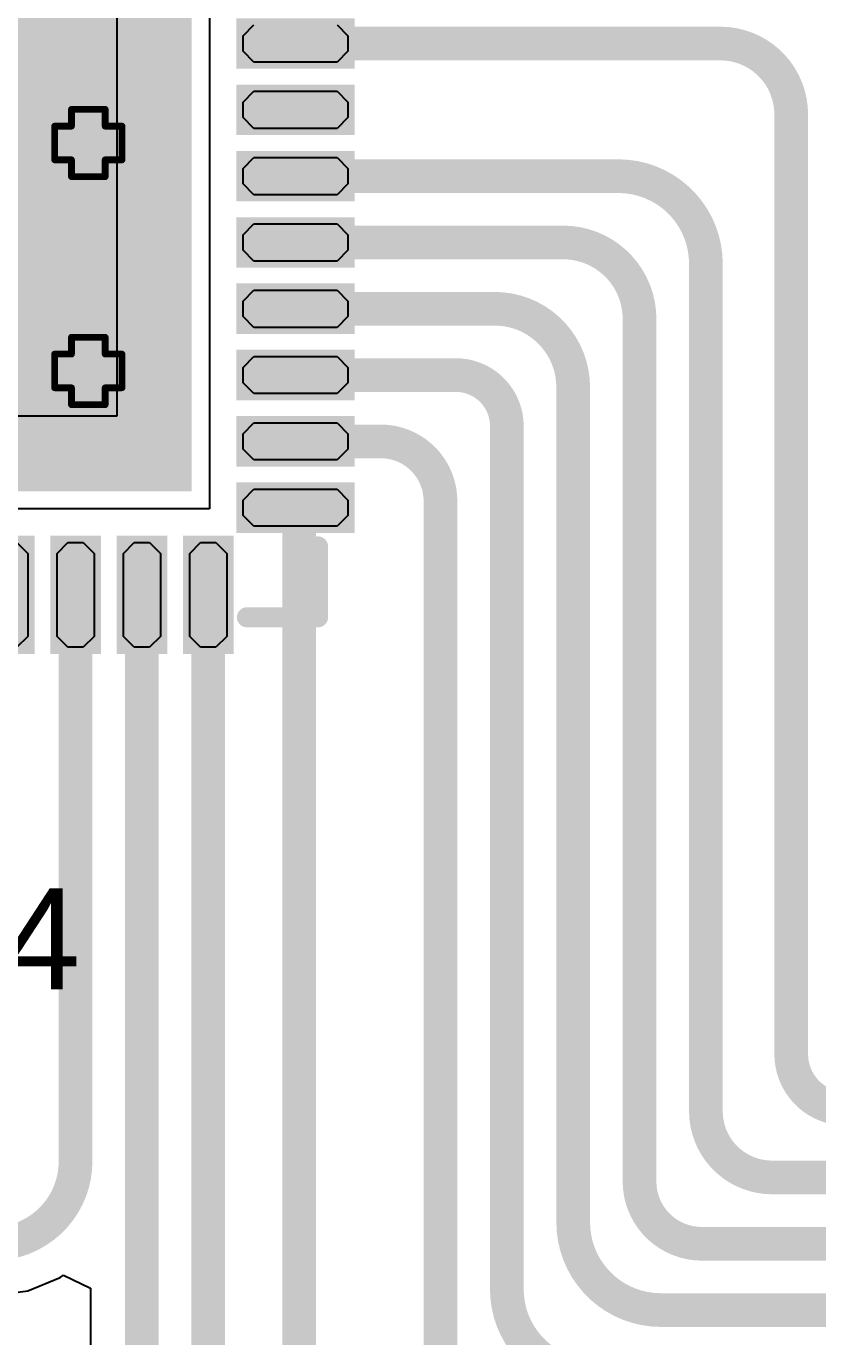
# Model space of a CAD drawing. Header units: inches. Extents: x -0.1 to 10.2, y 0 to 6.5.
# Drawn here: x 2.4165 to 2.6513, y 3.2992 to 3.6882 of the extents above; entities that cross this region are included whole.
import ezdxf

# ---------------------------------------------------------------- set-up
doc = ezdxf.new("R2010")
doc.units = ezdxf.units.IN
doc.header["$MEASUREMENT"] = 0
for name, color, linetype in [('Bottom Layer', 5, 'Continuous'), ('Drill Drawing', 1, 'Continuous'), ('Top Layer', 1, 'Continuous'), ('Top Overlay', 2, 'Continuous'), ('Top Paste', 8, 'Continuous'), ('Top Solder', 216, 'Continuous'), ('Via Holes', 16, 'Continuous')]:
    doc.layers.add(name, color=color, linetype=linetype)
doc.styles.add('Arial', font='', dxfattribs={"height": 0.2})
doc.styles.get('Arial').set_extended_font_data('Arial')

# ---------------------------------------------------------------- blocks, each defined once
blk = doc.blocks.new('48_QFN__7_7__17')
at = {"layer": 'Top Layer'}
for points in [[(-0.10138, 0.10138), (0.10138, 0.10138), (0.10138, -0.10138), (-0.10138, -0.10138)], [(0.11859, 0.03504), (0.14971, 0.03504), (0.14971, 0.02402), (0.11859, 0.02402)], [(0.11859, 0.01535), (0.14971, 0.01535), (0.14971, 0.00433), (0.11859, 0.00433)], [(0.11859, -0.00433), (0.14971, -0.00433), (0.14971, -0.01535), (0.11859, -0.01535)], [(0.11859, -0.02402), (0.14971, -0.02402), (0.14971, -0.03504), (0.11859, -0.03504)], [(0.11859, -0.0437), (0.14971, -0.0437), (0.14971, -0.05472), (0.11859, -0.05472)], [(0.11859, -0.06339), (0.14971, -0.06339), (0.14971, -0.07441), (0.11859, -0.07441)], [(0.11859, -0.08307), (0.14971, -0.08307), (0.14971, -0.09409), (0.11859, -0.09409)], [(0.11859, -0.10276), (0.14971, -0.10276), (0.14971, -0.11378), (0.11859, -0.11378)], [(0.0437, -0.11859), (0.05472, -0.11859), (0.05472, -0.14971), (0.0437, -0.14971)], [(0.06339, -0.11859), (0.07441, -0.11859), (0.07441, -0.14971), (0.06339, -0.14971)], [(0.08307, -0.11859), (0.09409, -0.11859), (0.09409, -0.14971), (0.08307, -0.14971)], [(0.10276, -0.11859), (0.11378, -0.11859), (0.11378, -0.14971), (0.10276, -0.14971)]]:
    blk.add_hatch(color=1, dxfattribs=at).paths.add_polyline_path(points)
at = {"layer": 'Top Solder'}
for points in [[(-0.10338, 0.10338), (0.10338, 0.10338), (0.10338, -0.10338), (-0.10338, -0.10338)], [(0.11659, 0.03704), (0.15171, 0.03704), (0.15171, 0.02202), (0.11659, 0.02202)], [(0.11659, 0.01735), (0.15171, 0.01735), (0.15171, 0.00233), (0.11659, 0.00233)], [(0.11659, -0.00233), (0.15171, -0.00233), (0.15171, -0.01735), (0.11659, -0.01735)], [(0.11659, -0.02202), (0.15171, -0.02202), (0.15171, -0.03704), (0.11659, -0.03704)], [(0.11659, -0.0417), (0.15171, -0.0417), (0.15171, -0.05672), (0.11659, -0.05672)], [(0.11659, -0.06139), (0.15171, -0.06139), (0.15171, -0.07641), (0.11659, -0.07641)], [(0.11659, -0.08107), (0.15171, -0.08107), (0.15171, -0.09609), (0.11659, -0.09609)], [(0.11659, -0.10076), (0.15171, -0.10076), (0.15171, -0.11578), (0.11659, -0.11578)], [(0.0417, -0.11659), (0.05672, -0.11659), (0.05672, -0.15171), (0.0417, -0.15171)], [(0.06139, -0.11659), (0.07641, -0.11659), (0.07641, -0.15171), (0.06139, -0.15171)], [(0.08107, -0.11659), (0.09609, -0.11659), (0.09609, -0.15171), (0.08107, -0.15171)], [(0.10076, -0.11659), (0.11578, -0.11659), (0.11578, -0.15171), (0.10076, -0.15171)]]:
    blk.add_hatch(color=216, dxfattribs=at).paths.add_polyline_path(points)
at = {"layer": 'Top Overlay'}
for points in [[(0.1408, -0.1408, 0.006, 0.006, 0), (0.1408, -0.11978, 0.006, 0.006, 0)], [(0.11978, -0.1408, 0.006, 0.006, 0), (0.1408, -0.1408, 0.006, 0.006, 0)]]:
    blk.add_lwpolyline(points, format="xyseb", dxfattribs=at)
for points in [[(0.1393, -0.11978, 0.003, 0.003, 1), (0.1423, -0.11978, 0.003, 0.003, 1)], [(0.11828, -0.1408, 0.003, 0.003, 1), (0.12128, -0.1408, 0.003, 0.003, 1)], [(0.1393, -0.1408, 0.003, 0.003, 1), (0.1423, -0.1408, 0.003, 0.003, 1)], [(0.1393, -0.1408, 0.003, 0.003, 1), (0.1423, -0.1408, 0.003, 0.003, 1)]]:
    blk.add_lwpolyline(points, format="xyseb", close=True, dxfattribs=at)
at = {"layer": 'Top Paste'}
for p, q in [((0.0811, 0.0811), (0.0811, -0.0811)), ((0.11859, 0.03181), (0.12182, 0.03504)), ((0.14648, 0.03504), (0.14971, 0.03181)), ((0.11859, 0.02725), (0.11859, 0.03181)), ((0.14971, 0.03181), (0.14971, 0.02725)), ((0.12182, 0.02402), (0.11859, 0.02725)), ((0.14971, 0.02725), (0.14648, 0.02402)), ((0.12411, 0.02402), (0.12182, 0.02402)), ((0.14419, 0.02402), (0.12411, 0.02402)), ((0.14648, 0.02402), (0.14419, 0.02402)), ((0.14419, 0.02402), (0.14419, 0.02402)), ((0.11859, 0.01212), (0.12182, 0.01535)), ((0.11859, 0.00756), (0.11859, 0.01212)), ((0.12182, 0.01535), (0.12411, 0.01535)), ((0.12411, 0.01535), (0.12411, 0.01535)), ((0.12411, 0.01535), (0.14419, 0.01535)), ((0.14419, 0.01535), (0.14648, 0.01535)), ((0.14648, 0.01535), (0.14971, 0.01212)), ((0.14971, 0.01212), (0.14971, 0.00756)), ((0.12182, 0.00433), (0.11859, 0.00756)), ((0.12411, 0.00433), (0.12182, 0.00433)), ((0.14419, 0.00433), (0.12411, 0.00433)), ((0.14648, 0.00433), (0.14419, 0.00433)), ((0.14419, 0.00433), (0.14419, 0.00433)), ((0.14971, 0.00756), (0.14648, 0.00433)), ((0.11859, -0.00756), (0.12182, -0.00433)), ((0.11859, -0.01212), (0.11859, -0.00756)), ((0.12182, -0.00433), (0.12411, -0.00433)), ((0.12411, -0.00433), (0.12411, -0.00433)), ((0.12411, -0.00433), (0.14419, -0.00433)), ((0.14419, -0.00433), (0.14648, -0.00433)), ((0.14648, -0.00433), (0.14971, -0.00756)), ((0.14971, -0.00756), (0.14971, -0.01212)), ((0.12182, -0.01535), (0.11859, -0.01212)), ((0.12411, -0.01535), (0.12182, -0.01535)), ((0.14419, -0.01535), (0.12411, -0.01535)), ((0.14648, -0.01535), (0.14419, -0.01535)), ((0.14419, -0.01535), (0.14419, -0.01535)), ((0.14971, -0.01212), (0.14648, -0.01535)), ((0.11859, -0.02725), (0.12182, -0.02402)), ((0.12182, -0.02402), (0.12411, -0.02402)), ((0.12411, -0.02402), (0.12411, -0.02402)), ((0.12411, -0.02402), (0.14419, -0.02402)), ((0.14419, -0.02402), (0.14648, -0.02402)), ((0.14648, -0.02402), (0.14971, -0.02725)), ((0.11859, -0.03181), (0.11859, -0.02725)), ((0.14971, -0.02725), (0.14971, -0.03181)), ((0.12182, -0.03504), (0.11859, -0.03181)), ((0.14971, -0.03181), (0.14648, -0.03504)), ((0.12411, -0.03504), (0.12182, -0.03504)), ((0.14419, -0.03504), (0.12411, -0.03504)), ((0.14648, -0.03504), (0.14419, -0.03504)), ((0.14419, -0.03504), (0.14419, -0.03504)), ((0.11859, -0.04693), (0.12182, -0.0437)), ((0.12182, -0.0437), (0.12411, -0.0437)), ((0.12411, -0.0437), (0.12411, -0.0437)), ((0.12411, -0.0437), (0.14419, -0.0437)), ((0.14419, -0.0437), (0.14648, -0.0437)), ((0.14648, -0.0437), (0.14971, -0.04693)), ((0.11859, -0.05149), (0.11859, -0.04693)), ((0.14971, -0.04693), (0.14971, -0.05149)), ((0.12182, -0.05472), (0.11859, -0.05149)), ((0.14971, -0.05149), (0.14648, -0.05472)), ((0.12411, -0.05472), (0.12182, -0.05472)), ((0.14419, -0.05472), (0.12411, -0.05472)), ((0.14648, -0.05472), (0.14419, -0.05472)), ((0.14419, -0.05472), (0.14419, -0.05472)), ((0.11859, -0.06662), (0.12182, -0.06339)), ((0.12182, -0.06339), (0.12411, -0.06339)), ((0.12411, -0.06339), (0.12411, -0.06339)), ((0.12411, -0.06339), (0.14419, -0.06339)), ((0.14419, -0.06339), (0.14648, -0.06339)), ((0.14648, -0.06339), (0.14971, -0.06662)), ((0.11859, -0.07118), (0.11859, -0.06662)), ((0.14971, -0.06662), (0.14971, -0.07118)), ((0.12182, -0.07441), (0.11859, -0.07118)), ((0.14971, -0.07118), (0.14648, -0.07441)), ((0.12411, -0.07441), (0.12182, -0.07441)), ((0.14419, -0.07441), (0.12411, -0.07441)), ((0.14648, -0.07441), (0.14419, -0.07441)), ((0.14419, -0.07441), (0.14419, -0.07441)), ((0.0811, -0.0811), (-0.0811, -0.0811)), ((0.11859, -0.0863), (0.12182, -0.08307)), ((0.12182, -0.08307), (0.12411, -0.08307)), ((0.12411, -0.08307), (0.12411, -0.08307)), ((0.12411, -0.08307), (0.14419, -0.08307)), ((0.14419, -0.08307), (0.14648, -0.08307)), ((0.14648, -0.08307), (0.14971, -0.0863)), ((0.11859, -0.09086), (0.11859, -0.0863)), ((0.14971, -0.0863), (0.14971, -0.09086)), ((0.12182, -0.09409), (0.11859, -0.09086)), ((0.14971, -0.09086), (0.14648, -0.09409)), ((0.12411, -0.09409), (0.12182, -0.09409)), ((0.14419, -0.09409), (0.12411, -0.09409)), ((0.14648, -0.09409), (0.14419, -0.09409)), ((0.14419, -0.09409), (0.14419, -0.09409)), ((0.11859, -0.10599), (0.12182, -0.10276)), ((0.12182, -0.10276), (0.12411, -0.10276)), ((0.12411, -0.10276), (0.12411, -0.10276)), ((0.12411, -0.10276), (0.14419, -0.10276)), ((0.14419, -0.10276), (0.14648, -0.10276)), ((0.14648, -0.10276), (0.14971, -0.10599)), ((0.11859, -0.11055), (0.11859, -0.10599)), ((0.14971, -0.10599), (0.14971, -0.11055)), ((0.12182, -0.11378), (0.11859, -0.11055)), ((0.14971, -0.11055), (0.14648, -0.11378)), ((0.12411, -0.11378), (0.12182, -0.11378)), ((0.14419, -0.11378), (0.12411, -0.11378)), ((0.14648, -0.11378), (0.14419, -0.11378)), ((0.14419, -0.11378), (0.14419, -0.11378)), ((0.05149, -0.11859), (0.05472, -0.12182)), ((0.06339, -0.12182), (0.06662, -0.11859)), ((0.06662, -0.11859), (0.07118, -0.11859)), ((0.07118, -0.11859), (0.07441, -0.12182)), ((0.08307, -0.12182), (0.0863, -0.11859)), ((0.0863, -0.11859), (0.09086, -0.11859)), ((0.09086, -0.11859), (0.09409, -0.12182)), ((0.10276, -0.12182), (0.10599, -0.11859)), ((0.10599, -0.11859), (0.11055, -0.11859)), ((0.11055, -0.11859), (0.11378, -0.12182)), ((0.05472, -0.12182), (0.05472, -0.12411)), ((0.05472, -0.12411), (0.05472, -0.12411)), ((0.05472, -0.12411), (0.05472, -0.14419)), ((0.06339, -0.12411), (0.06339, -0.12182)), ((0.06339, -0.14419), (0.06339, -0.12411)), ((0.07441, -0.12182), (0.07441, -0.12411)), ((0.07441, -0.12411), (0.07441, -0.12411)), ((0.07441, -0.12411), (0.07441, -0.14419)), ((0.08307, -0.12411), (0.08307, -0.12182)), ((0.08307, -0.14419), (0.08307, -0.12411)), ((0.09409, -0.12182), (0.09409, -0.12411)), ((0.09409, -0.12411), (0.09409, -0.12411)), ((0.09409, -0.12411), (0.09409, -0.14419)), ((0.10276, -0.12411), (0.10276, -0.12182)), ((0.10276, -0.14419), (0.10276, -0.12411)), ((0.11378, -0.12182), (0.11378, -0.12411)), ((0.11378, -0.12411), (0.11378, -0.12411)), ((0.11378, -0.12411), (0.11378, -0.14419)), ((0.05472, -0.14648), (0.05149, -0.14971)), ((0.05472, -0.14419), (0.05472, -0.14648)), ((0.06339, -0.14648), (0.06339, -0.14419)), ((0.06339, -0.14419), (0.06339, -0.14419)), ((0.06662, -0.14971), (0.06339, -0.14648)), ((0.07441, -0.14648), (0.07118, -0.14971)), ((0.07441, -0.14419), (0.07441, -0.14648)), ((0.08307, -0.14648), (0.08307, -0.14419)), ((0.08307, -0.14419), (0.08307, -0.14419)), ((0.0863, -0.14971), (0.08307, -0.14648)), ((0.09409, -0.14648), (0.09086, -0.14971)), ((0.09409, -0.14419), (0.09409, -0.14648)), ((0.10276, -0.14648), (0.10276, -0.14419)), ((0.10276, -0.14419), (0.10276, -0.14419)), ((0.10599, -0.14971), (0.10276, -0.14648)), ((0.11378, -0.14648), (0.11055, -0.14971)), ((0.11378, -0.14419), (0.11378, -0.14648)), ((0.07118, -0.14971), (0.06662, -0.14971)), ((0.09086, -0.14971), (0.0863, -0.14971)), ((0.11055, -0.14971), (0.10599, -0.14971))]:
    blk.add_line(p, q, dxfattribs=at)

msp = doc.modelspace()

# ---------------------------------------------------------------- hatches: boundary and pattern name
at = {"layer": 'Bottom Layer'}
h = msp.add_hatch(color=5, dxfattribs=at)
edge = h.paths.add_edge_path()
edge.add_arc((2.43488, 3.65354), 0.01181, 0, 360)
h = msp.add_hatch(color=5, dxfattribs=at)
edge = h.paths.add_edge_path()
edge.add_arc((2.43488, 3.58587), 0.01181, 0, 360)
at = {"layer": 'Top Layer'}
h = msp.add_hatch(color=1, dxfattribs=at)
edge = h.paths.add_edge_path()
edge.add_arc((2.43488, 3.65354), 0.01181, 0, 360)
h = msp.add_hatch(color=1, dxfattribs=at)
edge = h.paths.add_edge_path()
edge.add_arc((2.43488, 3.58587), 0.01181, 0, 360)
at = {"layer": 'Via Holes'}
h = msp.add_hatch(color=7, dxfattribs=at)
edge = h.paths.add_edge_path()
edge.add_arc((2.43488, 3.65354), 0.00591, 0, 360)
h = msp.add_hatch(color=7, dxfattribs=at)
edge = h.paths.add_edge_path()
edge.add_arc((2.43488, 3.58587), 0.00591, 0, 360)

# ---------------------------------------------------------------- linework, layer by layer
at = {"layer": 'Drill Drawing'}
for points in [[(2.42988, 3.65854, 0.002, 0.002, 0), (2.42988, 3.66354, 0.002, 0.002, 0)], [(2.42988, 3.66354, 0.002, 0.002, 0), (2.43988, 3.66354, 0.002, 0.002, 0)], [(2.43988, 3.65854, 0.002, 0.002, 0), (2.43988, 3.66354, 0.002, 0.002, 0)], [(2.42488, 3.64854, 0.002, 0.002, 0), (2.42488, 3.65854, 0.002, 0.002, 0)], [(2.42488, 3.65854, 0.002, 0.002, 0), (2.42988, 3.65854, 0.002, 0.002, 0)], [(2.43988, 3.65854, 0.002, 0.002, 0), (2.44488, 3.65854, 0.002, 0.002, 0)], [(2.44488, 3.64854, 0.002, 0.002, 0), (2.44488, 3.65854, 0.002, 0.002, 0)], [(2.42488, 3.64854, 0.002, 0.002, 0), (2.42988, 3.64854, 0.002, 0.002, 0)], [(2.42988, 3.64354, 0.002, 0.002, 0), (2.42988, 3.64854, 0.002, 0.002, 0)], [(2.43988, 3.64854, 0.002, 0.002, 0), (2.44488, 3.64854, 0.002, 0.002, 0)], [(2.43988, 3.64354, 0.002, 0.002, 0), (2.43988, 3.64854, 0.002, 0.002, 0)], [(2.42988, 3.64354, 0.002, 0.002, 0), (2.43988, 3.64354, 0.002, 0.002, 0)], [(2.42988, 3.59087, 0.002, 0.002, 0), (2.42988, 3.59587, 0.002, 0.002, 0)], [(2.42988, 3.59587, 0.002, 0.002, 0), (2.43988, 3.59587, 0.002, 0.002, 0)], [(2.43988, 3.59087, 0.002, 0.002, 0), (2.43988, 3.59587, 0.002, 0.002, 0)], [(2.42488, 3.58087, 0.002, 0.002, 0), (2.42488, 3.59087, 0.002, 0.002, 0)], [(2.42488, 3.59087, 0.002, 0.002, 0), (2.42988, 3.59087, 0.002, 0.002, 0)], [(2.43988, 3.59087, 0.002, 0.002, 0), (2.44488, 3.59087, 0.002, 0.002, 0)], [(2.44488, 3.58087, 0.002, 0.002, 0), (2.44488, 3.59087, 0.002, 0.002, 0)], [(2.42488, 3.58087, 0.002, 0.002, 0), (2.42988, 3.58087, 0.002, 0.002, 0)], [(2.42988, 3.57587, 0.002, 0.002, 0), (2.42988, 3.58087, 0.002, 0.002, 0)], [(2.43988, 3.58087, 0.002, 0.002, 0), (2.44488, 3.58087, 0.002, 0.002, 0)], [(2.43988, 3.57587, 0.002, 0.002, 0), (2.43988, 3.58087, 0.002, 0.002, 0)], [(2.42988, 3.57587, 0.002, 0.002, 0), (2.43988, 3.57587, 0.002, 0.002, 0)]]:
    msp.add_lwpolyline(points, format="xyseb", dxfattribs=at)
for points in [[(2.42938, 3.66354, 0.001, 0.001, 1), (2.43038, 3.66354, 0.001, 0.001, 1)], [(2.42938, 3.66354, 0.001, 0.001, 1), (2.43038, 3.66354, 0.001, 0.001, 1)], [(2.43938, 3.66354, 0.001, 0.001, 1), (2.44038, 3.66354, 0.001, 0.001, 1)], [(2.43938, 3.66354, 0.001, 0.001, 1), (2.44038, 3.66354, 0.001, 0.001, 1)], [(2.42438, 3.65854, 0.001, 0.001, 1), (2.42538, 3.65854, 0.001, 0.001, 1)], [(2.42438, 3.65854, 0.001, 0.001, 1), (2.42538, 3.65854, 0.001, 0.001, 1)], [(2.42938, 3.65854, 0.001, 0.001, 1), (2.43038, 3.65854, 0.001, 0.001, 1)], [(2.42938, 3.65854, 0.001, 0.001, 1), (2.43038, 3.65854, 0.001, 0.001, 1)], [(2.43938, 3.65854, 0.001, 0.001, 1), (2.44038, 3.65854, 0.001, 0.001, 1)], [(2.43938, 3.65854, 0.001, 0.001, 1), (2.44038, 3.65854, 0.001, 0.001, 1)], [(2.44438, 3.65854, 0.001, 0.001, 1), (2.44538, 3.65854, 0.001, 0.001, 1)], [(2.44438, 3.65854, 0.001, 0.001, 1), (2.44538, 3.65854, 0.001, 0.001, 1)], [(2.42438, 3.64854, 0.001, 0.001, 1), (2.42538, 3.64854, 0.001, 0.001, 1)], [(2.42438, 3.64854, 0.001, 0.001, 1), (2.42538, 3.64854, 0.001, 0.001, 1)], [(2.42938, 3.64854, 0.001, 0.001, 1), (2.43038, 3.64854, 0.001, 0.001, 1)], [(2.42938, 3.64854, 0.001, 0.001, 1), (2.43038, 3.64854, 0.001, 0.001, 1)], [(2.43938, 3.64854, 0.001, 0.001, 1), (2.44038, 3.64854, 0.001, 0.001, 1)], [(2.43938, 3.64854, 0.001, 0.001, 1), (2.44038, 3.64854, 0.001, 0.001, 1)], [(2.44438, 3.64854, 0.001, 0.001, 1), (2.44538, 3.64854, 0.001, 0.001, 1)], [(2.44438, 3.64854, 0.001, 0.001, 1), (2.44538, 3.64854, 0.001, 0.001, 1)], [(2.42938, 3.64354, 0.001, 0.001, 1), (2.43038, 3.64354, 0.001, 0.001, 1)], [(2.42938, 3.64354, 0.001, 0.001, 1), (2.43038, 3.64354, 0.001, 0.001, 1)], [(2.43938, 3.64354, 0.001, 0.001, 1), (2.44038, 3.64354, 0.001, 0.001, 1)], [(2.43938, 3.64354, 0.001, 0.001, 1), (2.44038, 3.64354, 0.001, 0.001, 1)], [(2.42938, 3.59587, 0.001, 0.001, 1), (2.43038, 3.59587, 0.001, 0.001, 1)], [(2.42938, 3.59587, 0.001, 0.001, 1), (2.43038, 3.59587, 0.001, 0.001, 1)], [(2.43938, 3.59587, 0.001, 0.001, 1), (2.44038, 3.59587, 0.001, 0.001, 1)], [(2.43938, 3.59587, 0.001, 0.001, 1), (2.44038, 3.59587, 0.001, 0.001, 1)], [(2.42438, 3.59087, 0.001, 0.001, 1), (2.42538, 3.59087, 0.001, 0.001, 1)], [(2.42438, 3.59087, 0.001, 0.001, 1), (2.42538, 3.59087, 0.001, 0.001, 1)], [(2.42938, 3.59087, 0.001, 0.001, 1), (2.43038, 3.59087, 0.001, 0.001, 1)], [(2.42938, 3.59087, 0.001, 0.001, 1), (2.43038, 3.59087, 0.001, 0.001, 1)], [(2.43938, 3.59087, 0.001, 0.001, 1), (2.44038, 3.59087, 0.001, 0.001, 1)], [(2.43938, 3.59087, 0.001, 0.001, 1), (2.44038, 3.59087, 0.001, 0.001, 1)], [(2.44438, 3.59087, 0.001, 0.001, 1), (2.44538, 3.59087, 0.001, 0.001, 1)], [(2.44438, 3.59087, 0.001, 0.001, 1), (2.44538, 3.59087, 0.001, 0.001, 1)], [(2.42438, 3.58087, 0.001, 0.001, 1), (2.42538, 3.58087, 0.001, 0.001, 1)], [(2.42438, 3.58087, 0.001, 0.001, 1), (2.42538, 3.58087, 0.001, 0.001, 1)], [(2.42938, 3.58087, 0.001, 0.001, 1), (2.43038, 3.58087, 0.001, 0.001, 1)], [(2.42938, 3.58087, 0.001, 0.001, 1), (2.43038, 3.58087, 0.001, 0.001, 1)], [(2.43938, 3.58087, 0.001, 0.001, 1), (2.44038, 3.58087, 0.001, 0.001, 1)], [(2.43938, 3.58087, 0.001, 0.001, 1), (2.44038, 3.58087, 0.001, 0.001, 1)], [(2.44438, 3.58087, 0.001, 0.001, 1), (2.44538, 3.58087, 0.001, 0.001, 1)], [(2.44438, 3.58087, 0.001, 0.001, 1), (2.44538, 3.58087, 0.001, 0.001, 1)], [(2.42938, 3.57587, 0.001, 0.001, 1), (2.43038, 3.57587, 0.001, 0.001, 1)], [(2.42938, 3.57587, 0.001, 0.001, 1), (2.43038, 3.57587, 0.001, 0.001, 1)], [(2.43938, 3.57587, 0.001, 0.001, 1), (2.44038, 3.57587, 0.001, 0.001, 1)], [(2.43938, 3.57587, 0.001, 0.001, 1), (2.44038, 3.57587, 0.001, 0.001, 1)]]:
    msp.add_lwpolyline(points, format="xyseb", close=True, dxfattribs=at)
at = {"layer": 'Top Layer'}
for p, q in [((2.4708, 3.70693), (2.4708, 3.66756)), ((2.4708, 3.66756), (2.4708, 3.62819)), ((2.4708, 3.62819), (2.4708, 3.58882)), ((2.4708, 3.58882), (2.4708, 3.54495)), ((2.4708, 3.54495), (2.35653, 3.54495)), ((2.41694, 3.31279), (2.42654, 3.31676)), ((2.42654, 3.31676), (2.42749, 3.3175)), ((2.42749, 3.3175), (2.43549, 3.31355)), ((2.40664, 3.31143), (2.41694, 3.31279)), ((2.43549, 3.31355), (2.43549, 3.24114))]:
    msp.add_line(p, q, dxfattribs=at)
for points in [[(2.49744, 3.68307, 0.01, 0.01, 0), (2.62241, 3.68307, 0.01, 0.01, 0)], [(2.62241, 3.68307, 0.01, 0.01, -0.414214), (2.64342, 3.66205, 0.01, 0.01, 0)], [(2.64342, 3.38307, 0.01, 0.01, 0), (2.64342, 3.66205, 0.01, 0.01, 0)], [(2.49744, 3.6437, 0.01, 0.01, 0), (2.59213, 3.6437, 0.01, 0.01, 0)], [(2.59213, 3.6437, 0.01, 0.01, -0.414214), (2.61811, 3.61772, 0.01, 0.01, 0)], [(2.49744, 3.62402, 0.01, 0.01, 0), (2.57575, 3.62402, 0.01, 0.01, 0)], [(2.57575, 3.62402, 0.01, 0.01, -0.414214), (2.59842, 3.60134, 0.01, 0.01, 0)], [(2.61811, 3.36611, 0.01, 0.01, 0), (2.61811, 3.61772, 0.01, 0.01, 0)], [(2.49744, 3.60433, 0.01, 0.01, 0), (2.55547, 3.60433, 0.01, 0.01, 0)], [(2.55547, 3.60433, 0.01, 0.01, -0.414214), (2.57874, 3.58106, 0.01, 0.01, 0)], [(2.59842, 3.34524, 0.01, 0.01, 0), (2.59842, 3.60134, 0.01, 0.01, 0)], [(2.49744, 3.58465, 0.01, 0.01, 0), (2.54393, 3.58465, 0.01, 0.01, 0)], [(2.54393, 3.58465, 0.01, 0.01, -0.414214), (2.55905, 3.56952, 0.01, 0.01, 0)], [(2.57874, 3.33312, 0.01, 0.01, 0), (2.57874, 3.58106, 0.01, 0.01, 0)], [(2.55905, 3.31333, 0.01, 0.01, 0), (2.55905, 3.56952, 0.01, 0.01, 0)], [(2.49744, 3.56496, 0.01, 0.01, 0), (2.52165, 3.56496, 0.01, 0.01, 0)], [(2.52165, 3.56496, 0.01, 0.01, -0.414214), (2.53937, 3.54724, 0.01, 0.01, 0)], [(2.53937, 3.29124, 0.01, 0.01, 0), (2.53937, 3.54724, 0.01, 0.01, 0)], [(2.49744, 3.27252, 0.01, 0.01, 0), (2.49744, 3.54528, 0.01, 0.01, 0)], [(2.4311, 3.35124, 0.01, 0.01, 0), (2.4311, 3.51831, 0.01, 0.01, 0)], [(2.45079, 3.24114, 0.01, 0.01, 0), (2.45079, 3.51831, 0.01, 0.01, 0)], [(2.47047, 3.25415, 0.01, 0.01, 0), (2.47047, 3.51831, 0.01, 0.01, 0)], [(2.65968, 3.36682, 0.01, 0.01, -0.414214), (2.64342, 3.38307, 0.01, 0.01, 0)], [(2.63777, 3.34646, 0.01, 0.01, -0.414214), (2.61811, 3.36611, 0.01, 0.01, 0)], [(2.4311, 3.35124, 0.01, 0.01, -0.414214), (2.40664, 3.32677, 0.01, 0.01, 0)], [(2.6169, 3.32677, 0.01, 0.01, -0.414214), (2.59842, 3.34524, 0.01, 0.01, 0)], [(2.63777, 3.34646, 0.01, 0.01, 0), (3.82216, 3.34646, 0.01, 0.01, 0)], [(2.60477, 3.30709, 0.01, 0.01, -0.414214), (2.57874, 3.33312, 0.01, 0.01, 0)], [(2.6169, 3.32677, 0.01, 0.01, 0), (3.77943, 3.32677, 0.01, 0.01, 0)], [(2.55905, 3.31326, 0.01, 0.01, 0), (2.55905, 3.31333, 0.01, 0.01, 0)], [(2.58492, 3.2874, 0.01, 0.01, -0.414217), (2.55905, 3.31326, 0.01, 0.01, 0)], [(2.60477, 3.30709, 0.01, 0.01, 0), (3.72652, 3.30709, 0.01, 0.01, 0)]]:
    msp.add_lwpolyline(points, format="xyseb", dxfattribs=at)
for points in [[(2.49494, 3.68307, 0.005, 0.005, 1), (2.49994, 3.68307, 0.005, 0.005, 1)], [(2.61991, 3.68307, 0.005, 0.005, 1), (2.62491, 3.68307, 0.005, 0.005, 1)], [(2.61991, 3.68307, 0.005, 0.005, 1), (2.62491, 3.68307, 0.005, 0.005, 1)], [(2.64092, 3.66205, 0.005, 0.005, 1), (2.64592, 3.66205, 0.005, 0.005, 1)], [(2.64092, 3.66205, 0.005, 0.005, 1), (2.64592, 3.66205, 0.005, 0.005, 1)], [(2.49494, 3.6437, 0.005, 0.005, 1), (2.49994, 3.6437, 0.005, 0.005, 1)], [(2.58963, 3.6437, 0.005, 0.005, 1), (2.59463, 3.6437, 0.005, 0.005, 1)], [(2.58963, 3.6437, 0.005, 0.005, 1), (2.59463, 3.6437, 0.005, 0.005, 1)], [(2.49494, 3.62402, 0.005, 0.005, 1), (2.49994, 3.62402, 0.005, 0.005, 1)], [(2.57325, 3.62402, 0.005, 0.005, 1), (2.57825, 3.62402, 0.005, 0.005, 1)], [(2.57325, 3.62402, 0.005, 0.005, 1), (2.57825, 3.62402, 0.005, 0.005, 1)], [(2.61561, 3.61772, 0.005, 0.005, 1), (2.62061, 3.61772, 0.005, 0.005, 1)], [(2.61561, 3.61772, 0.005, 0.005, 1), (2.62061, 3.61772, 0.005, 0.005, 1)], [(2.49494, 3.60433, 0.005, 0.005, 1), (2.49994, 3.60433, 0.005, 0.005, 1)], [(2.55297, 3.60433, 0.005, 0.005, 1), (2.55797, 3.60433, 0.005, 0.005, 1)], [(2.55297, 3.60433, 0.005, 0.005, 1), (2.55797, 3.60433, 0.005, 0.005, 1)], [(2.59592, 3.60134, 0.005, 0.005, 1), (2.60092, 3.60134, 0.005, 0.005, 1)], [(2.59592, 3.60134, 0.005, 0.005, 1), (2.60092, 3.60134, 0.005, 0.005, 1)], [(2.49494, 3.58465, 0.005, 0.005, 1), (2.49994, 3.58465, 0.005, 0.005, 1)], [(2.54143, 3.58465, 0.005, 0.005, 1), (2.54643, 3.58465, 0.005, 0.005, 1)], [(2.54143, 3.58465, 0.005, 0.005, 1), (2.54643, 3.58465, 0.005, 0.005, 1)], [(2.57624, 3.58106, 0.005, 0.005, 1), (2.58124, 3.58106, 0.005, 0.005, 1)], [(2.57624, 3.58106, 0.005, 0.005, 1), (2.58124, 3.58106, 0.005, 0.005, 1)], [(2.55655, 3.56952, 0.005, 0.005, 1), (2.56155, 3.56952, 0.005, 0.005, 1)], [(2.55655, 3.56952, 0.005, 0.005, 1), (2.56155, 3.56952, 0.005, 0.005, 1)], [(2.49494, 3.56496, 0.005, 0.005, 1), (2.49994, 3.56496, 0.005, 0.005, 1)], [(2.51915, 3.56496, 0.005, 0.005, 1), (2.52415, 3.56496, 0.005, 0.005, 1)], [(2.51915, 3.56496, 0.005, 0.005, 1), (2.52415, 3.56496, 0.005, 0.005, 1)], [(2.53687, 3.54724, 0.005, 0.005, 1), (2.54187, 3.54724, 0.005, 0.005, 1)], [(2.53687, 3.54724, 0.005, 0.005, 1), (2.54187, 3.54724, 0.005, 0.005, 1)], [(2.49494, 3.54528, 0.005, 0.005, 1), (2.49994, 3.54528, 0.005, 0.005, 1)], [(2.4286, 3.51831, 0.005, 0.005, 1), (2.4336, 3.51831, 0.005, 0.005, 1)], [(2.44829, 3.51831, 0.005, 0.005, 1), (2.45329, 3.51831, 0.005, 0.005, 1)], [(2.46797, 3.51831, 0.005, 0.005, 1), (2.47297, 3.51831, 0.005, 0.005, 1)], [(2.64092, 3.38307, 0.005, 0.005, 1), (2.64592, 3.38307, 0.005, 0.005, 1)], [(2.64092, 3.38307, 0.005, 0.005, 1), (2.64592, 3.38307, 0.005, 0.005, 1)], [(2.61561, 3.36611, 0.005, 0.005, 1), (2.62061, 3.36611, 0.005, 0.005, 1)], [(2.61561, 3.36611, 0.005, 0.005, 1), (2.62061, 3.36611, 0.005, 0.005, 1)], [(2.4286, 3.35124, 0.005, 0.005, 1), (2.4336, 3.35124, 0.005, 0.005, 1)], [(2.4286, 3.35124, 0.005, 0.005, 1), (2.4336, 3.35124, 0.005, 0.005, 1)], [(2.59592, 3.34524, 0.005, 0.005, 1), (2.60092, 3.34524, 0.005, 0.005, 1)], [(2.59592, 3.34524, 0.005, 0.005, 1), (2.60092, 3.34524, 0.005, 0.005, 1)], [(2.63527, 3.34646, 0.005, 0.005, 1), (2.64027, 3.34646, 0.005, 0.005, 1)], [(2.63527, 3.34646, 0.005, 0.005, 1), (2.64027, 3.34646, 0.005, 0.005, 1)], [(2.57624, 3.33312, 0.005, 0.005, 1), (2.58124, 3.33312, 0.005, 0.005, 1)], [(2.57624, 3.33312, 0.005, 0.005, 1), (2.58124, 3.33312, 0.005, 0.005, 1)], [(2.6144, 3.32677, 0.005, 0.005, 1), (2.6194, 3.32677, 0.005, 0.005, 1)], [(2.6144, 3.32677, 0.005, 0.005, 1), (2.6194, 3.32677, 0.005, 0.005, 1)], [(2.55655, 3.31333, 0.005, 0.005, 1), (2.56155, 3.31333, 0.005, 0.005, 1)], [(2.55655, 3.31333, 0.005, 0.005, 1), (2.56155, 3.31333, 0.005, 0.005, 1)], [(2.55655, 3.31326, 0.005, 0.005, 1), (2.56155, 3.31326, 0.005, 0.005, 1)], [(2.55655, 3.31326, 0.005, 0.005, 1), (2.56155, 3.31326, 0.005, 0.005, 1)], [(2.60227, 3.30709, 0.005, 0.005, 1), (2.60727, 3.30709, 0.005, 0.005, 1)], [(2.60227, 3.30709, 0.005, 0.005, 1), (2.60727, 3.30709, 0.005, 0.005, 1)]]:
    msp.add_lwpolyline(points, format="xyseb", close=True, dxfattribs=at)

# ---------------------------------------------------------------- block references
msp.add_blockref('48_QFN__7_7__17', (2.3622, 3.65354))

# ---------------------------------------------------------------- texts
at = {"layer": 'Top Overlay', "style": 'Arial'}
msp.add_text('C4', height=0.03, dxfattribs=at).set_placement((2.37903, 3.40233))

doc.saveas('drawing.dxf')
